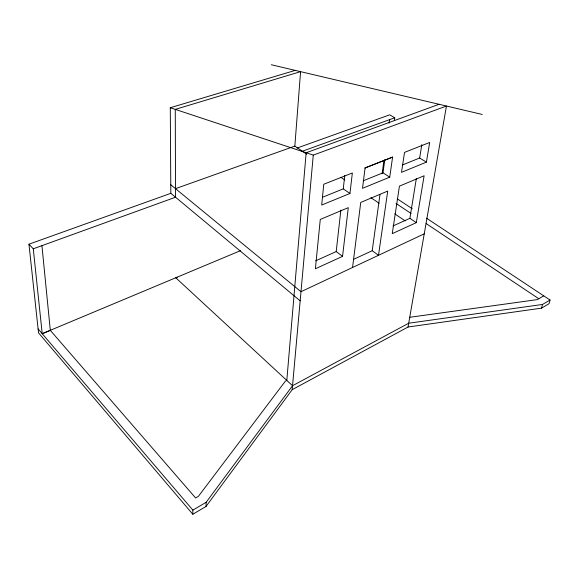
<?xml version="1.0" encoding="UTF-8"?>
<svg xmlns="http://www.w3.org/2000/svg" width="579" height="579" viewBox="0 0 579 579"><rect width="100%" height="100%" fill="white"/><g stroke="black" fill="none" stroke-linecap="round" stroke-linejoin="round"><path stroke-width="0.87" d="M426.564 218.225L550.05 300.023L549.037 303.7L541.517 308.144L408.043 327.012L292.185 389.681L206.023 506.444L192.814 514.253L192.865 510.106L38.105 328.894M206.023 506.444L206.124 502.311L292.54 385.723L408.702 323.22L542.516 304.453L550.05 300.023M306.776 154.195L294.841 146.111L300.581 71.644L175.271 109.38L175.531 197.229L33.271 248.804L28.95 244.193L170.827 193.321L300.168 300.834M292.185 389.681L313.268 155.114L446.46 106.029L408.043 327.012M315.649 260.832L336.196 251.568L340.872 210.076M322.517 197.251L343.26 188.87L344.758 175.546M342.551 256.352L348.283 207.658L320.274 219.434L315.396 268.765L342.551 256.352L336.196 251.568M349.948 193.466L352.358 172.976L323.755 184.252L321.7 205.046L349.948 193.466L343.26 188.87M352.553 267.498L360.746 202.418L387.727 191.07L378.507 255.303L372.203 250.721L353.566 259.363M365.081 167.953L362.519 188.32L389.725 177.167L392.605 157.09L365.081 167.939L392.605 157.09M382.111 173.794L383.942 160.477M389.088 123.189L389.58 119.643M372.203 250.721L379.969 194.674M363.228 180.8L382.994 172.817L384.803 159.768M394.371 120.425L394.748 117.769L389.739 114.816L296.962 148.086M393.061 225.919L409.889 218.334L416.315 178.643M402.239 165.044L419.652 158.009L421.816 144.641M416.308 222.647L424.125 175.763L399.43 186.148L392.251 233.641L416.308 222.647L409.889 218.334M426.405 162.142L429.683 142.47L404.526 152.386L401.515 172.339L426.405 162.142L419.652 158.009M541.517 308.144L542.516 304.453M176.175 278.152L177.188 277.175M192.865 510.106L206.124 502.311M543.753 295.855L537.269 299.618L409.447 317.328M424.241 233.829L300.993 291.707L170.769 184.759M33.271 248.804L42.209 333.699L240.488 250.664M42.238 333.743L50.308 330.363L41.941 245.706M439.056 104.285L306.153 152.755L286.808 380.425L285.324 381.206L198.38 496.369L195.622 497.976L50.279 330.327M301.818 151.452L394.748 117.769M175.509 188.653L294.841 146.111M170.827 193.321L170.291 107.73L295.218 70.385M271.312 64.747L482.242 114.468M170.291 107.73L313.268 155.114M382.994 172.817L389.725 177.167M397.266 198.821L412.291 208.773M396.058 203.468L411.083 213.492M426.108 223.523L538.781 298.735M341.089 177.456L344.816 179.982M370.922 197.685L379.122 203.243M394.791 213.861L405.228 220.939M175.77 277.768L292.54 385.723M192.814 514.253L38.532 332.86L28.95 244.193"/></g></svg>
